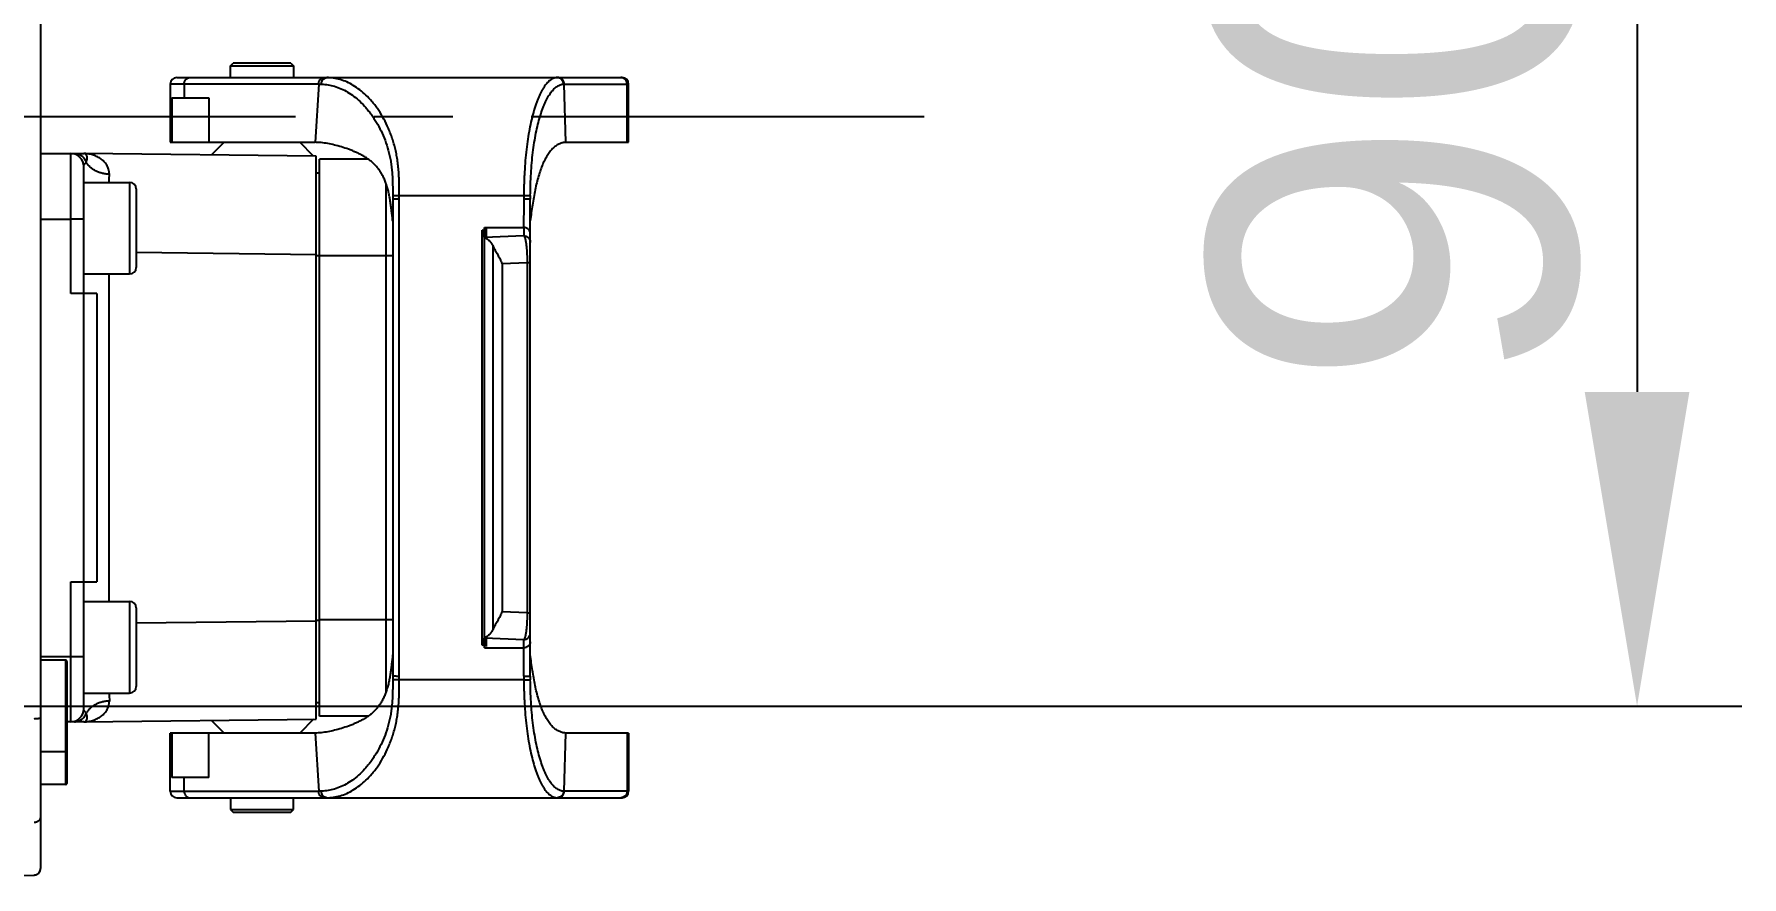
# Model space of a CAD drawing. Header units: millimetres. Extents: x 4086 to 8300, y 123 to 1549.
# Drawn here: x 7057.24 to 7089.84, y 443.49 to 459.58 of the extents above; entities that cross this region are included whole.
import ezdxf

# ---------------------------------------------------------------- set-up
doc = ezdxf.new("R2010")
doc.units = ezdxf.units.MM
doc.linetypes.add('CENTER', pattern=[0.6, 0.375, -0.075, 0.075, -0.075])
for name, color, linetype in [('中心线', 7, 'Continuous'), ('外形图', 7, 'Continuous'), ('尺寸标注', 7, 'Continuous')]:
    doc.layers.add(name, color=color, linetype=linetype)
doc.styles.add('思源黑', font='SourceHanSansCN-Normal.ttf')
doc.dimstyles.new('尺寸标注_1_4比例', dxfattribs={"dimtxt": 7, "dimasz": 6, "dimexe": 2, "dimexo": 1.5, "dimgap": 1, "dimtad": 1, "dimdec": 1, "dimlfac": 4, "dimdsep": 46, "dimtxsty": '思源黑', "dimcen": 0.09, "dimadec": 0, "dimazin": 0, "dimtp": 0.01, "dimtm": 0.01, "dimtfac": 1, "dimtdec": 1, "dimtofl": 0, "dimtmove": 0, "dimatfit": 3, "dimfxl": 1, "dimtolj": 1, "dimarcsym": 0})

# ---------------------------------------------------------------- blocks, each defined once
blk = doc.blocks.new('*D762')
at = {"layer": 'Defpoints', "color": 0}
for p in [(7055.112, 469.252), (7055.112, 446.747), (7087.838, 446.747)]:
    blk.add_point(p, dxfattribs=at)
at = {"layer": '尺寸标注', "color": 0, "lineweight": -2}
for p, q in [((7056.612, 469.252), (7089.838, 469.252)), ((7087.838, 463.252), (7087.838, 452.747)), ((7056.612, 446.747), (7089.838, 446.747))]:
    blk.add_line(p, q, dxfattribs=at)
at = {"layer": '尺寸标注', "color": 0}
for points in [[(7088.838, 463.252), (7086.838, 463.252), (7087.838, 469.252)], [(7086.838, 452.747), (7088.838, 452.747), (7087.838, 446.747)]]:
    blk.add_solid(points, dxfattribs=at)
at = {"layer": '尺寸标注', "color": 0, "insert": (7083.214, 457.999), "char_height": 7, "attachment_point": 5, "rotation": 90, "style": '思源黑'}
blk.add_mtext('\\A1;90', dxfattribs=at)

msp = doc.modelspace()

# ---------------------------------------------------------------- linework, layer by layer
at = {"layer": '中心线', "linetype": 'CENTER', "ltscale": 20}
msp.add_line((7074.229, 457.9978), (6904.8666, 457.9978), dxfattribs=at)
at = {"layer": '外形图'}
for p, q in [((7057.3621, 472.3471), (7057.3621, 443.6467)), ((7060.9871, 458.9718), (7061.0371, 459.0218)), ((7062.1371, 459.0218), (7061.0371, 459.0218)), ((7062.1371, 459.0218), (7062.1871, 458.9718)), ((7059.9621, 458.7468), (7068.4621, 458.7468)), ((7060.9871, 458.9718), (7062.1871, 458.9718)), ((7060.9871, 458.7468), (7060.9871, 458.9718)), ((7062.1871, 458.9718), (7062.1871, 458.7468)), ((7060.103, 458.6218), (7059.8371, 458.6218)), ((7059.8371, 458.6218), (7059.8371, 457.511)), ((7059.8671, 458.361), (7060.5733, 458.361)), ((7059.8671, 458.361), (7059.8671, 457.511)), ((7062.6712, 458.6217), (7060.103, 458.6218)), ((7060.103, 458.6218), (7060.103, 458.361)), ((7060.5733, 458.361), (7060.5733, 457.511)), ((7062.6712, 458.6217), (7062.601, 457.511)), ((7062.6712, 458.6217), (7062.7234, 458.6207)), ((7067.3443, 458.6213), (7067.3589, 458.6217)), ((7067.3589, 458.6217), (7068.558, 458.6217)), ((7067.3911, 457.511), (7067.3589, 458.6217)), ((7068.5871, 458.6218), (7068.558, 458.6218)), ((7068.558, 457.511), (7068.558, 458.6217)), ((7068.5871, 457.511), (7068.5871, 458.6218)), ((7059.8371, 457.511), (7062.601, 457.511)), ((7060.8646, 457.511), (7060.6229, 457.2693)), ((7062.5732, 457.2474), (7062.3095, 457.511)), ((7067.3911, 457.511), (7068.5871, 457.511)), ((7057.3621, 457.2968), (7058.1869, 457.2968)), ((7057.9371, 456.0466), (7057.9371, 457.2968)), ((7062.6246, 457.2468), (7058.1869, 457.2968)), ((7058.1871, 446.6968), (7058.1871, 457.0468)), ((7062.6246, 446.4968), (7062.6246, 457.2468)), ((7063.6163, 457.1905), (7062.6871, 457.1905)), ((7062.6871, 446.553), (7062.6871, 457.1905)), ((7058.1871, 456.7468), (7059.0621, 456.7468)), ((7059.0621, 456.7468), (7059.0621, 454.9968)), ((7062.6246, 456.928), (7062.6871, 456.928)), ((7063.9602, 447.0264), (7063.9602, 456.7172)), ((7059.1871, 456.6218), (7059.1871, 455.1218)), ((7064.0845, 456.4959), (7064.2096, 456.4968)), ((7064.0851, 456.4277), (7064.0851, 447.3159)), ((7064.2098, 456.4968), (7066.5858, 456.4968)), ((7064.2098, 447.3145), (7064.21, 456.4291)), ((7066.5858, 456.4968), (7066.7109, 456.4949)), ((7066.7101, 447.3161), (7066.7101, 456.4275)), ((7066.5851, 456.3516), (7066.5828, 455.8853)), ((7058.1871, 456.0468), (7057.9371, 456.0466)), ((7057.9371, 454.6218), (7057.9371, 456.0462)), ((7065.7892, 455.8327), (7065.8851, 455.8389)), ((7065.8851, 455.8254), (7065.7892, 455.8327)), ((7065.7892, 447.9108), (7065.7892, 455.8327)), ((7065.7892, 455.8192), (7065.8851, 455.8254)), ((7065.8851, 455.8119), (7065.7892, 455.8192)), ((7065.7892, 455.8058), (7065.8851, 455.8119)), ((7065.8851, 455.7985), (7065.7892, 455.8058)), ((7065.7892, 455.7923), (7065.8851, 455.7985)), ((7065.8851, 455.785), (7065.7892, 455.7923)), ((7065.7892, 455.7789), (7065.8851, 455.785)), ((7065.8851, 455.7716), (7065.7892, 455.7789)), ((7065.7892, 455.7654), (7065.8851, 455.7716)), ((7065.8851, 455.7581), (7065.7892, 455.7654)), ((7065.7892, 455.7519), (7065.8851, 455.7581)), ((7065.8851, 455.7446), (7065.7892, 455.7519)), ((7065.7892, 455.7385), (7065.8851, 455.7446)), ((7065.8851, 455.7312), (7065.7892, 455.7385)), ((7065.8351, 455.8853), (7066.5851, 455.8853)), ((7065.8351, 455.8357), (7065.8351, 455.8853)), ((7065.8851, 455.8389), (7065.8351, 455.8427)), ((7066.5851, 455.8853), (7066.5851, 455.7249)), ((7059.1871, 455.4109), (7062.6246, 455.3722)), ((7065.7892, 455.725), (7065.8851, 455.7312)), ((7065.8851, 455.7177), (7065.7892, 455.725)), ((7065.7892, 455.7116), (7065.8851, 455.7177)), ((7065.8851, 455.7043), (7065.7892, 455.7116)), ((7066.5851, 455.7249), (7065.8351, 455.6922)), ((7065.8351, 455.701), (7065.8851, 455.7043)), ((7065.8351, 448.0425), (7065.8351, 455.701)), ((7066.0011, 448.2207), (7066.0011, 455.5229)), ((7062.6246, 455.353), (7062.6871, 455.353)), ((7064.0851, 455.3405), (7062.6871, 455.3405)), ((7066.1733, 455.1966), (7066.6513, 455.2175)), ((7066.1733, 455.1966), (7066.1733, 448.547)), ((7066.6513, 455.2175), (7066.7101, 455.2175)), ((7066.6513, 455.2175), (7066.6513, 448.5261)), ((7058.1871, 454.9968), (7059.0621, 454.9968)), ((7058.674, 448.7468), (7058.674, 454.9968)), ((7058.4371, 454.6218), (7057.9371, 454.6218)), ((7058.4371, 454.6218), (7058.4371, 449.1218)), ((7057.9371, 449.1218), (7058.4371, 449.1218)), ((7057.9371, 446.4468), (7057.9371, 449.1218)), ((7058.1871, 448.7468), (7059.0621, 448.7468)), ((7059.0621, 448.7468), (7059.0621, 446.9968)), ((7059.1871, 448.6218), (7059.1871, 447.1218)), ((7062.6246, 448.3713), (7059.1871, 448.3326)), ((7062.6246, 448.3905), (7062.6871, 448.3905)), ((7062.6871, 448.403), (7064.0851, 448.403)), ((7066.6513, 448.5261), (7066.1733, 448.547)), ((7066.6513, 448.5261), (7066.7101, 448.5261)), ((7065.7892, 448.032), (7065.8851, 448.0393)), ((7065.8851, 448.0258), (7065.7892, 448.032)), ((7065.7892, 448.0185), (7065.8851, 448.0258)), ((7065.8851, 448.0124), (7065.7892, 448.0185)), ((7065.7892, 448.0051), (7065.8851, 448.0124)), ((7065.8851, 447.9989), (7065.7892, 448.0051)), ((7065.7892, 447.9916), (7065.8851, 447.9989)), ((7065.8851, 447.9854), (7065.7892, 447.9916)), ((7065.7892, 447.9781), (7065.8851, 447.9854)), ((7065.8851, 447.972), (7065.7892, 447.9781)), ((7065.7892, 447.9647), (7065.8851, 447.972)), ((7065.8851, 447.9585), (7065.7892, 447.9647)), ((7065.7892, 447.9512), (7065.8851, 447.9585)), ((7065.8851, 447.9451), (7065.7892, 447.9512)), ((7065.7892, 447.9378), (7065.8851, 447.9451)), ((7065.8851, 447.9316), (7065.7892, 447.9378)), ((7065.7892, 447.9243), (7065.8851, 447.9316)), ((7065.8851, 447.9181), (7065.7892, 447.9243)), ((7065.7892, 447.9108), (7065.8851, 447.9181)), ((7065.8351, 448.0514), (7066.5851, 448.0186)), ((7065.8851, 448.0393), (7065.8351, 448.0425)), ((7066.5851, 447.8582), (7066.5851, 448.0186)), ((7066.7101, 447.9748), (7066.7101, 447.9746)), ((7057.3621, 447.6969), (7058.1871, 447.6968)), ((7057.8371, 447.6218), (7057.3621, 447.6218)), ((7057.8371, 447.6218), (7057.8371, 445.2468)), ((7057.8621, 447.5968), (7057.8621, 445.2718)), ((7065.8851, 447.9047), (7065.7892, 447.9108)), ((7065.8351, 447.8582), (7065.8351, 447.9079)), ((7065.8351, 447.9009), (7065.8851, 447.9047)), ((7065.8351, 447.8582), (7066.5851, 447.8582)), ((7066.5851, 447.3161), (7066.5851, 447.8582)), ((7064.2098, 447.2468), (7064.2098, 447.3145)), ((7058.1871, 446.9968), (7059.0621, 446.9968)), ((7064.2096, 447.2468), (7064.0845, 447.2476)), ((7066.5855, 447.2468), (7064.2098, 447.2468)), ((7066.5858, 447.2468), (7066.7109, 447.2486)), ((7062.6246, 446.8155), (7062.6871, 446.8155)), ((7058.1869, 446.4468), (7057.8621, 446.4468)), ((7058.1869, 446.4468), (7062.6246, 446.4968)), ((7060.8646, 446.2326), (7060.6229, 446.4742)), ((7062.5732, 446.4962), (7062.3095, 446.2326)), ((7063.6162, 446.553), (7062.6871, 446.553)), ((7062.601, 446.2326), (7059.8371, 446.2326)), ((7059.8371, 445.1218), (7059.8371, 446.2326)), ((7059.8671, 446.2326), (7059.8671, 445.3826)), ((7060.5733, 445.3826), (7060.5733, 446.2326)), ((7062.601, 446.2326), (7062.6712, 445.1219)), ((7067.3589, 445.1218), (7067.3911, 446.2326)), ((7068.5871, 446.2326), (7067.3911, 446.2326)), ((7068.558, 446.2326), (7068.558, 445.1218)), ((7068.5871, 446.2326), (7068.5871, 445.1218)), ((7057.8371, 445.8718), (7057.3621, 445.8718)), ((7060.5733, 445.3826), (7059.8671, 445.3826)), ((7060.103, 445.1218), (7060.103, 445.3826)), ((7057.8371, 445.2468), (7057.3621, 445.2468)), ((7059.8371, 445.1218), (7060.103, 445.1218)), ((7059.9621, 444.9968), (7068.4621, 444.9968)), ((7060.9871, 444.9968), (7060.9871, 444.7718)), ((7062.1871, 444.7718), (7062.1871, 444.9968)), ((7062.7234, 445.1228), (7062.6712, 445.1219)), ((7067.3589, 445.1219), (7067.3443, 445.1222)), ((7068.558, 445.1218), (7067.3589, 445.1218)), ((7068.558, 445.1218), (7068.5871, 445.1218)), ((7060.9871, 444.7718), (7062.1871, 444.7718)), ((7060.9871, 444.7718), (7061.0371, 444.7218)), ((7061.0371, 444.7218), (7062.1371, 444.7218)), ((7062.1371, 444.7218), (7062.1871, 444.7718)), ((7055.2275, 443.4866), (7057.2393, 443.5217))]:
    msp.add_line(p, q, dxfattribs=at)
msp.add_lwpolyline([(7057.2393, 443.5217), (7057.2416, 443.5218), (7057.2441, 443.5219), (7057.2466, 443.522), (7057.2491, 443.5223), (7057.2516, 443.5225), (7057.2542, 443.5229), (7057.2567, 443.5232), (7057.2591, 443.5236), (7057.2616, 443.5241), (7057.2641, 443.5246), (7057.2666, 443.5252), (7057.269, 443.5258), (7057.2714, 443.5265), (7057.2739, 443.5272), (7057.2763, 443.528), (7057.2787, 443.5288), (7057.281, 443.5297), (7057.2834, 443.5306), (7057.2857, 443.5315), (7057.2881, 443.5325), (7057.2903, 443.5336), (7057.2926, 443.5347), (7057.2949, 443.5358), (7057.2971, 443.537), (7057.2993, 443.5383), (7057.3015, 443.5396), (7057.3036, 443.5409), (7057.3058, 443.5422), (7057.3079, 443.5437), (7057.3099, 443.5451), (7057.312, 443.5466), (7057.314, 443.5481), (7057.3159, 443.5497), (7057.3179, 443.5513), (7057.3198, 443.553), (7057.3217, 443.5547), (7057.3235, 443.5564), (7057.3253, 443.5582), (7057.3271, 443.56), (7057.3288, 443.5618), (7057.3305, 443.5637), (7057.3322, 443.5656), (7057.3338, 443.5675), (7057.3354, 443.5695), (7057.3369, 443.5715), (7057.3384, 443.5735), (7057.3399, 443.5756), (7057.3413, 443.5777), (7057.3427, 443.5798), (7057.344, 443.582), (7057.3453, 443.5841), (7057.3465, 443.5863), (7057.3477, 443.5886), (7057.3489, 443.5908), (7057.35, 443.5931), (7057.3511, 443.5954), (7057.3521, 443.5977), (7057.353, 443.6), (7057.354, 443.6024), (7057.3548, 443.6047), (7057.3557, 443.6071), (7057.3564, 443.6095), (7057.3572, 443.612), (7057.3578, 443.6144), (7057.3585, 443.6168), (7057.359, 443.6193), (7057.3596, 443.6218), (7057.36, 443.6243), (7057.3605, 443.6267), (7057.3608, 443.6292), (7057.3612, 443.6317), (7057.3615, 443.6343), (7057.3617, 443.6368), (7057.3619, 443.6393), (7057.362, 443.6418), (7057.362, 443.6443), (7057.3621, 443.6467)], dxfattribs=at)
for centre, radius, start, end in [((7059.9621, 458.6218), 0.125, 90, 180), ((7068.4621, 458.6218), 0.125, 0, 90), ((7057.9371, 457.0468), 0.25, 0, 90), ((7059.0621, 456.6218), 0.125, 0, 90), ((7081.3595, 456.6017), 17.2754, 180.35091, 180.57733), ((7094.7563, 456.0966), 28.0482, 179.18623, 179.32401), ((7059.0621, 455.1218), 0.125, 270, 0), ((7059.0621, 448.6218), 0.125, 0, 90), ((7057.8371, 447.5968), 0.025, 0, 90), ((7081.3053, 447.1422), 17.2211, 179.4221, 179.64923), ((7094.769, 447.6471), 28.0609, 180.67602, 180.81374), ((7132.1806, 447.2838), 73.5073, 180.223993, 180.343925), ((7059.0621, 447.1218), 0.125, 270, 0), ((7057.9371, 446.6968), 0.25, 270, 0), ((7057.8371, 445.8968), 0.025, 270, 0), ((7057.8371, 445.2718), 0.025, 270, 0), ((7059.9621, 445.1218), 0.125, 180, 270), ((7068.4621, 445.1218), 0.125, 270, 0), ((7057.2371, 443.6467), 0.1249, 270.99042, 359.98034)]:
    msp.add_arc(centre, radius, start, end, dxfattribs=at)
for points, knots in [([(7060.103, 458.6218), (7060.103, 458.6299), (7060.1043, 458.6462), (7060.1103, 458.6697), (7060.1201, 458.6914), (7060.1333, 458.7104), (7060.1494, 458.7262), (7060.1679, 458.7379), (7060.188, 458.7451), (7060.2021, 458.7468), (7060.209, 458.7468)], [0, 0, 0, 0, 0.1348672, 0.2683094, 0.3990774, 0.5262669, 0.6494659, 0.7688596, 0.885257, 1, 1, 1, 1]), ([(7062.6712, 458.6218), (7062.6712, 458.6299), (7062.6725, 458.6462), (7062.6786, 458.6697), (7062.6883, 458.6914), (7062.7015, 458.7104), (7062.7177, 458.7262), (7062.7361, 458.7379), (7062.7562, 458.7451), (7062.7703, 458.7468), (7062.7772, 458.7468)], [0, 0, 0, 0, 0.1348674, 0.2683097, 0.3990782, 0.5262679, 0.649466, 0.7688584, 0.8852551, 1, 1, 1, 1]), ([(7062.7234, 458.6208), (7062.7233, 458.6284), (7062.7244, 458.6441), (7062.7299, 458.6674), (7062.7395, 458.6899), (7062.753, 458.7101), (7062.7698, 458.7265), (7062.7887, 458.7384), (7062.8085, 458.7453), (7062.8218, 458.7468), (7062.8283, 458.7468)], [0, 0, 0, 0, 0.1263199, 0.2587102, 0.3940138, 0.5279955, 0.6572127, 0.7795914, 0.8937001, 1, 1, 1, 1]), ([(7064.2096, 456.4968), (7064.2098, 456.537), (7064.2097, 456.6172), (7064.2081, 456.7373), (7064.204, 456.8567), (7064.1966, 456.9749), (7064.1853, 457.0914), (7064.1695, 457.2058), (7064.1489, 457.3175), (7064.1234, 457.4261), (7064.0935, 457.5312), (7064.0596, 457.6325), (7064.0222, 457.73), (7063.9689, 457.8529), (7063.8955, 457.9963), (7063.8118, 458.1288), (7063.7408, 458.2256), (7063.6696, 458.3137), (7063.5429, 458.4488), (7063.3811, 458.5748), (7063.2099, 458.6645), (7063.0832, 458.7117), (7062.9559, 458.7403), (7062.8704, 458.7468), (7062.8283, 458.7468)], [0, 0, 0, 0, 0.0413724, 0.0826255, 0.1236417, 0.1643049, 0.2045057, 0.2441442, 0.2831349, 0.3214082, 0.3589071, 0.3955848, 0.4314051, 0.4663407, 0.5334871, 0.5970152, 0.6274423, 0.6569969, 0.7136161, 0.8178192, 0.8660658, 0.9121609, 0.9566149, 1, 1, 1, 1]), ([(7067.2246, 458.7468), (7067.2143, 458.7468), (7067.1934, 458.745), (7067.1622, 458.737), (7067.1313, 458.7237), (7067.1005, 458.7052), (7067.0701, 458.6817), (7067.04, 458.653), (7067.0104, 458.6193), (7066.9813, 458.5807), (7066.9527, 458.5372), (7066.9248, 458.4888), (7066.8976, 458.4357), (7066.8713, 458.3779), (7066.8458, 458.3155), (7066.8122, 458.2241), (7066.7731, 458.0992), (7066.7313, 457.9369), (7066.694, 457.7602), (7066.6615, 457.5705), (7066.6345, 457.3697), (7066.6136, 457.1597), (7066.6013, 456.9798), (7066.5942, 456.833), (7066.5903, 456.7214), (7066.5875, 456.6093), (7066.5863, 456.5343), (7066.5858, 456.4968)], [0, 0, 0, 0, 0.0126006, 0.0255663, 0.039189, 0.0537158, 0.0693462, 0.0862342, 0.1044946, 0.1242102, 0.1454383, 0.1682162, 0.1925647, 0.2184904, 0.2459883, 0.2750451, 0.337725, 0.4062346, 0.4801354, 0.5588773, 0.641814, 0.7282189, 0.8172958, 0.8625712, 0.9081894, 0.9540371, 1, 1, 1, 1]), ([(7067.3443, 458.6213), (7067.3443, 458.637), (7067.34, 458.6613), (7067.3255, 458.6904), (7067.3101, 458.7106), (7067.2909, 458.7268), (7067.2694, 458.7386), (7067.247, 458.7453), (7067.2319, 458.7468), (7067.2246, 458.7468)], [0, 0, 0, 0, 0.2439295, 0.3743818, 0.506421, 0.6372811, 0.7645379, 0.8857697, 1, 1, 1, 1]), ([(7067.3589, 458.6217), (7067.3589, 458.6299), (7067.3573, 458.6462), (7067.3505, 458.6698), (7067.3394, 458.6916), (7067.3244, 458.7106), (7067.3062, 458.7263), (7067.2853, 458.738), (7067.2627, 458.7452), (7067.247, 458.7468), (7067.2391, 458.7468)], [0, 0, 0, 0, 0.1276282, 0.2548618, 0.3813638, 0.506903, 0.6313903, 0.7548993, 0.8776549, 1, 1, 1, 1]), ([(7068.558, 458.6217), (7068.558, 458.6299), (7068.5565, 458.6463), (7068.5496, 458.6698), (7068.5385, 458.6916), (7068.5235, 458.7106), (7068.5051, 458.7263), (7068.4842, 458.738), (7068.4615, 458.7452), (7068.4457, 458.7468), (7068.4379, 458.7468)], [0, 0, 0, 0, 0.1274098, 0.2544578, 0.3808342, 0.5063274, 0.6308573, 0.7544906, 0.877433, 1, 1, 1, 1]), ([(7062.7234, 458.6208), (7062.7654, 458.6201), (7062.8503, 458.6125), (7062.9768, 458.5832), (7063.1024, 458.5361), (7063.2263, 458.4714), (7063.3476, 458.3894), (7063.4646, 458.2899), (7063.5559, 458.1937), (7063.6259, 458.1087), (7063.6774, 458.0403), (7063.7272, 457.968), (7063.7914, 457.8657), (7063.8653, 457.728), (7063.9414, 457.5502), (7063.9929, 457.3923), (7064.0259, 457.2602), (7064.0463, 457.1576), (7064.0617, 457.0524), (7064.0724, 456.9449), (7064.079, 456.8352), (7064.0825, 456.7236), (7064.0839, 456.6103), (7064.0843, 456.5342), (7064.0845, 456.4959)], [0, 0, 0, 0, 0.0452546, 0.0915305, 0.139417, 0.189394, 0.2418071, 0.2967782, 0.3544982, 0.3845071, 0.4152785, 0.4467798, 0.4789606, 0.5454003, 0.6149182, 0.6870762, 0.7240137, 0.7615337, 0.799683, 0.8384831, 0.8779369, 0.9180405, 0.9587554, 1, 1, 1, 1]), ([(7066.7109, 456.4949), (7066.7119, 456.5654), (7066.7148, 456.7056), (7066.7232, 456.9139), (7066.7377, 457.1177), (7066.7582, 457.3151), (7066.7849, 457.504), (7066.817, 457.6827), (7066.854, 457.8496), (7066.8953, 458.0029), (7066.9341, 458.1211), (7066.9674, 458.2075), (7066.9927, 458.2666), (7067.0189, 458.3214), (7067.0458, 458.3719), (7067.0736, 458.418), (7067.1019, 458.4596), (7067.1309, 458.4966), (7067.1604, 458.5289), (7067.1904, 458.5566), (7067.2207, 458.5795), (7067.2513, 458.5976), (7067.2821, 458.6108), (7067.3131, 458.619), (7067.334, 458.6211), (7067.3443, 458.6213)], [0, 0, 0, 0, 0.0908331, 0.1806201, 0.2686233, 0.354077, 0.4362329, 0.5144234, 0.5880065, 0.6563776, 0.7190144, 0.7481088, 0.7757044, 0.8017972, 0.8263846, 0.8494707, 0.87107, 0.891216, 0.9099685, 0.9274094, 0.9436465, 0.9588212, 0.9731144, 0.9867513, 1, 1, 1, 1]), ([(7064.0851, 456.011), (7064.0815, 456.0409), (7064.0745, 456.1005), (7064.0639, 456.1897), (7064.0528, 456.2782), (7064.0407, 456.3656), (7064.0267, 456.4515), (7064.0104, 456.5355), (7063.9911, 456.6171), (7063.9682, 456.6959), (7063.9413, 456.7715), (7063.9098, 456.8433), (7063.8739, 456.911), (7063.8336, 456.9745), (7063.7889, 457.0336), (7063.7399, 457.088), (7063.6866, 457.1377), (7063.6389, 457.1751), (7063.5989, 457.2028), (7063.5682, 457.2226), (7063.5369, 457.2414), (7063.4944, 457.2655), (7063.4403, 457.2935), (7063.3742, 457.3242), (7063.3072, 457.3524), (7063.2179, 457.3865), (7063.1064, 457.4236), (7062.9739, 457.4601), (7062.8452, 457.4881), (7062.7214, 457.5063), (7062.6404, 457.511), (7062.601, 457.511)], [0, 0, 0, 0, 0.03774, 0.0753465, 0.1126883, 0.1496369, 0.1860712, 0.2218821, 0.2569797, 0.2913016, 0.3248225, 0.3575633, 0.389579, 0.4209565, 0.4518246, 0.4823526, 0.5127345, 0.5431484, 0.558405, 0.5736926, 0.5889945, 0.6042973, 0.6348826, 0.6654015, 0.6957922, 0.7259833, 0.785457, 0.8431457, 0.8983315, 0.9505832, 1, 1, 1, 1]), ([(7067.3911, 457.511), (7067.3815, 457.511), (7067.3618, 457.5098), (7067.3322, 457.5046), (7067.302, 457.4962), (7067.2605, 457.4802), (7067.2084, 457.4516), (7067.1489, 457.4048), (7067.0925, 457.3448), (7067.04, 457.2719), (7066.9912, 457.1868), (7066.9461, 457.0899), (7066.9046, 456.9819), (7066.8666, 456.8639), (7066.8324, 456.7367), (7066.7909, 456.5531), (7066.7492, 456.3103), (7066.7231, 456.1121), (7066.7101, 456.011)], [0, 0, 0, 0, 0.0164525, 0.0335428, 0.0513861, 0.0700193, 0.1096071, 0.1524606, 0.1990478, 0.2500022, 0.3058173, 0.3667237, 0.4327013, 0.5035228, 0.5787943, 0.6579923, 0.8255154, 1, 1, 1, 1]), ([(7058.0068, 457.2968), (7058.0191, 457.2968), (7058.0438, 457.2948), (7058.08, 457.2859), (7058.1144, 457.2714), (7058.1463, 457.2516), (7058.1748, 457.227), (7058.1994, 457.1981), (7058.2194, 457.1656), (7058.2294, 457.1422), (7058.2335, 457.1301)], [0, 0, 0, 0, 0.123211, 0.2466511, 0.3705274, 0.4950037, 0.6201853, 0.7461107, 0.872748, 1, 1, 1, 1]), ([(7058.6746, 456.901), (7058.6748, 456.9174), (7058.6728, 456.9497), (7058.6626, 456.9962), (7058.6463, 457.0392), (7058.6249, 457.0785), (7058.5994, 457.1143), (7058.5704, 457.1466), (7058.5385, 457.1754), (7058.4931, 457.2094), (7058.4317, 457.2443), (7058.3529, 457.274), (7058.2708, 457.2921), (7058.215, 457.2965), (7058.187, 457.2968)], [0, 0, 0, 0, 0.071057, 0.13898, 0.204642, 0.2687197, 0.3316971, 0.3939627, 0.455738, 0.5170862, 0.6384648, 0.7589195, 0.8791733, 1, 1, 1, 1]), ([(7058.2336, 457.1301), (7058.2355, 457.1344), (7058.2388, 457.1428), (7058.243, 457.155), (7058.2461, 457.1662), (7058.2492, 457.1795), (7058.2517, 457.1946), (7058.2529, 457.2155), (7058.2505, 457.2377), (7058.2426, 457.2597), (7058.2313, 457.2761), (7058.2199, 457.286), (7058.2102, 457.2914), (7058.2027, 457.2944), (7058.195, 457.2963), (7058.1897, 457.2967), (7058.1871, 457.2968)], [0, 0, 0, 0, 0.0698357, 0.1328158, 0.1901374, 0.2425217, 0.335231, 0.4155288, 0.5508279, 0.6625354, 0.7575027, 0.8424054, 0.88273, 0.9220395, 0.9608266, 1, 1, 1, 1]), ([(7058.1871, 457.0468), (7058.1871, 457.0502), (7058.1877, 457.057), (7058.1901, 457.0673), (7058.1941, 457.0776), (7058.2014, 457.092), (7058.2143, 457.11), (7058.2267, 457.1234), (7058.2335, 457.1301)], [0, 0, 0, 0, 0.1030705, 0.2100558, 0.3227175, 0.4422852, 0.7046898, 1, 1, 1, 1]), ([(7058.6746, 456.901), (7058.6535, 456.9014), (7058.6105, 456.9044), (7058.546, 456.9157), (7058.4926, 456.9312), (7058.4508, 456.9475), (7058.4201, 456.9616), (7058.3906, 456.9775), (7058.3625, 456.9952), (7058.3359, 457.0145), (7058.3111, 457.0353), (7058.2883, 457.0574), (7058.2611, 457.0879), (7058.2437, 457.1129), (7058.2336, 457.1301)], [0, 0, 0, 0, 0.1222902, 0.2489486, 0.3783876, 0.4435552, 0.5086262, 0.57335, 0.6375106, 0.7009022, 0.7633197, 0.8245705, 0.8844888, 1, 1, 1, 1]), ([(7058.6738, 456.7471), (7058.6739, 456.7606), (7058.6741, 456.8119), (7058.6744, 456.8632), (7058.6746, 456.901)], [0, 0, 0, 0, 0.2632388, 1, 1, 1, 1]), ([(7064.21, 456.4291), (7064.2019, 456.429), (7064.186, 456.4288), (7064.1664, 456.4286), (7064.1514, 456.4285), (7064.1409, 456.4284), (7064.1311, 456.4283), (7064.1221, 456.4282), (7064.1139, 456.4281), (7064.1066, 456.428), (7064.1011, 456.428), (7064.0973, 456.4279), (7064.0948, 456.4279), (7064.0925, 456.4279), (7064.0906, 456.4279), (7064.089, 456.4278), (7064.0876, 456.4278), (7064.0867, 456.4278), (7064.0861, 456.4278), (7064.0857, 456.4277), (7064.0854, 456.4277), (7064.0852, 456.4277), (7064.0851, 456.4277), (7064.0851, 456.4277), (7064.0851, 456.4277)], [0, 0, 0, 0, 0.1947478, 0.3820273, 0.4706082, 0.5546722, 0.6334131, 0.7060756, 0.7719629, 0.8304432, 0.8809553, 0.9030686, 0.923015, 0.9407459, 0.9562196, 0.9693982, 0.9802512, 0.988752, 0.9921143, 0.9948818, 0.997053, 0.9986276, 0.9996065, 1, 1, 1, 1]), ([(7064.21, 456.4291), (7064.21, 456.4347), (7064.2099, 456.4488), (7064.2097, 456.4714), (7064.2097, 456.4883), (7064.2098, 456.4968)], [0, 0, 0, 0, 0.25, 0.6250002, 1, 1, 1, 1]), ([(7066.7101, 456.4274), (7066.7101, 456.4274), (7066.71, 456.4274), (7066.71, 456.4274), (7066.71, 456.4274), (7066.7099, 456.4274), (7066.7097, 456.4274), (7066.7094, 456.4274), (7066.7091, 456.4274), (7066.7087, 456.4274), (7066.7082, 456.4274), (7066.7074, 456.4274), (7066.7062, 456.4274), (7066.7046, 456.4274), (7066.7027, 456.4274), (7066.7005, 456.4274), (7066.698, 456.4274), (7066.6941, 456.4274), (7066.6887, 456.4274), (7066.6814, 456.4274), (7066.6732, 456.4274), (7066.6641, 456.4274), (7066.6543, 456.4274), (7066.6438, 456.4274), (7066.6288, 456.4274), (7066.6092, 456.4274), (7066.5933, 456.4274), (7066.5851, 456.4274)], [0, 0, 0, 0, 0.0000753, 0.0003013, 0.0006778, 0.0012046, 0.0027093, 0.0048146, 0.0075196, 0.0108222, 0.0147204, 0.019212, 0.0299647, 0.0430535, 0.0584479, 0.0761099, 0.0959978, 0.1180629, 0.1685089, 0.2269622, 0.2928604, 0.3655693, 0.4443891, 0.5285613, 0.6172757, 0.8048811, 1, 1, 1, 1]), ([(7066.5855, 456.4274), (7066.5854, 456.4211), (7066.5852, 456.4053), (7066.5852, 456.38), (7066.5851, 456.3611), (7066.5851, 456.3516)], [0, 0, 0, 0, 0.2500004, 0.6249999, 1, 1, 1, 1]), ([(7066.5858, 456.4968), (7066.5858, 456.491), (7066.5857, 456.4766), (7066.5854, 456.4534), (7066.5854, 456.4361), (7066.5855, 456.4274)], [0, 0, 0, 0, 0.25, 0.6250006, 1, 1, 1, 1]), ([(7057.3621, 456.0459), (7057.4579, 456.046), (7057.6496, 456.0462), (7057.8412, 456.0462), (7057.9371, 456.0462)], [0, 0, 0, 0, 0.5, 1, 1, 1, 1]), ([(7066.7101, 455.7688), (7066.7101, 455.7755), (7066.7088, 455.7891), (7066.7031, 455.8091), (7066.6934, 455.8283), (7066.6794, 455.8463), (7066.6611, 455.8623), (7066.6425, 455.8729), (7066.6256, 455.8793), (7066.6142, 455.8823), (7066.6047, 455.8839), (7066.5975, 455.8848), (7066.5902, 455.8853), (7066.5852, 455.8853), (7066.5828, 455.8853)], [0, 0, 0, 0, 0.1050824, 0.2121053, 0.3230972, 0.4402149, 0.5656654, 0.701244, 0.7730845, 0.8472548, 0.8850531, 0.9231945, 0.9615476, 1, 1, 1, 1]), ([(7065.835, 455.6886), (7065.839, 455.6877), (7065.847, 455.6854), (7065.8588, 455.6809), (7065.8705, 455.6756), (7065.882, 455.6693), (7065.8934, 455.662), (7065.9085, 455.6508), (7065.9269, 455.6343), (7065.9476, 455.6113), (7065.9742, 455.575), (7065.991, 455.5444), (7066.0011, 455.5229)], [0, 0, 0, 0, 0.0509361, 0.1028231, 0.1557116, 0.2099255, 0.2656524, 0.3229878, 0.4429141, 0.5704292, 0.7058442, 1, 1, 1, 1]), ([(7066.0011, 455.5229), (7066.0039, 455.5168), (7066.0101, 455.5043), (7066.0235, 455.4789), (7066.0418, 455.4463), (7066.0647, 455.4063), (7066.088, 455.3653), (7066.111, 455.3237), (7066.1405, 455.2679), (7066.1609, 455.2253), (7066.1733, 455.1966)], [0, 0, 0, 0, 0.0550174, 0.1126137, 0.2334373, 0.3590972, 0.4872999, 0.6164733, 0.745506, 1, 1, 1, 1]), ([(7066.5851, 455.7249), (7066.5927, 455.7249), (7066.6084, 455.7235), (7066.6317, 455.7168), (7066.6541, 455.7052), (7066.6741, 455.689), (7066.6903, 455.6691), (7066.7019, 455.6467), (7066.7086, 455.6235), (7066.7101, 455.6078), (7066.7101, 455.6002)], [0, 0, 0, 0, 0.1166557, 0.2402786, 0.3689986, 0.5003906, 0.631717, 0.760256, 0.8836237, 1, 1, 1, 1]), ([(7066.5851, 455.7249), (7066.5861, 455.7243), (7066.5882, 455.7227), (7066.5911, 455.7195), (7066.594, 455.7154), (7066.5981, 455.7081), (7066.603, 455.6965), (7066.6074, 455.6832), (7066.6109, 455.6707), (7066.6147, 455.6559), (7066.6192, 455.6349), (7066.6242, 455.6071), (7066.629, 455.5755), (7066.6335, 455.5405), (7066.6392, 455.487), (7066.645, 455.4131), (7066.6496, 455.3179), (7066.651, 455.2516), (7066.6513, 455.2175)], [0, 0, 0, 0, 0.0070103, 0.0152755, 0.0249838, 0.0362468, 0.0636706, 0.0978495, 0.1175104, 0.1388917, 0.1868186, 0.2416257, 0.3032844, 0.3717547, 0.4469075, 0.6149982, 0.8021384, 1, 1, 1, 1]), ([(7066.1733, 448.547), (7066.1609, 448.5182), (7066.1405, 448.4756), (7066.111, 448.4198), (7066.088, 448.3782), (7066.0647, 448.3373), (7066.0418, 448.2973), (7066.0235, 448.2646), (7066.0101, 448.2392), (7066.0039, 448.2268), (7066.0011, 448.2207)], [0, 0, 0, 0, 0.254494, 0.3835267, 0.5127001, 0.6409028, 0.7665627, 0.8873863, 0.9449826, 1, 1, 1, 1]), ([(7066.6513, 448.5261), (7066.651, 448.492), (7066.6496, 448.4257), (7066.645, 448.3304), (7066.6392, 448.2565), (7066.6335, 448.2031), (7066.629, 448.168), (7066.6242, 448.1365), (7066.6192, 448.1086), (7066.6147, 448.0877), (7066.6109, 448.0728), (7066.6074, 448.0603), (7066.603, 448.047), (7066.5981, 448.0355), (7066.594, 448.0282), (7066.5911, 448.024), (7066.5882, 448.0208), (7066.5861, 448.0192), (7066.5851, 448.0186)], [0, 0, 0, 0, 0.1978616, 0.3850018, 0.5530925, 0.6282453, 0.6967156, 0.7583743, 0.8131814, 0.8611083, 0.8824896, 0.9021505, 0.9363294, 0.9637532, 0.9750162, 0.9847245, 0.9929897, 1, 1, 1, 1]), ([(7066.0011, 448.2207), (7065.991, 448.1991), (7065.9742, 448.1686), (7065.9476, 448.1323), (7065.9269, 448.1092), (7065.9085, 448.0928), (7065.8934, 448.0816), (7065.882, 448.0742), (7065.8705, 448.0679), (7065.8588, 448.0626), (7065.847, 448.0582), (7065.839, 448.0559), (7065.835, 448.0549)], [0, 0, 0, 0, 0.2941553, 0.4295699, 0.5570849, 0.6770111, 0.734346, 0.790073, 0.8442871, 0.8971739, 0.949062, 1, 1, 1, 1]), ([(7066.5851, 448.0186), (7066.5927, 448.0186), (7066.6084, 448.0201), (7066.6317, 448.0267), (7066.6541, 448.0383), (7066.6741, 448.0545), (7066.6903, 448.0744), (7066.7019, 448.0968), (7066.7086, 448.12), (7066.7101, 448.1357), (7066.7101, 448.1433)], [0, 0, 0, 0, 0.1166557, 0.2402786, 0.3689986, 0.5003906, 0.631717, 0.760256, 0.8836237, 1, 1, 1, 1]), ([(7066.7101, 447.9746), (7066.7101, 447.9712), (7066.7097, 447.9646), (7066.7083, 447.9547), (7066.706, 447.9448), (7066.7016, 447.9317), (7066.6936, 447.9157), (7066.68, 447.8978), (7066.662, 447.8819), (7066.6438, 447.8713), (7066.6272, 447.8648), (7066.609, 447.8598), (7066.5947, 447.8582), (7066.5851, 447.8582)], [0, 0, 0, 0, 0.05258, 0.1054164, 0.1587133, 0.2127493, 0.3238833, 0.4410415, 0.5663882, 0.7017198, 0.7734137, 0.8474697, 1, 1, 1, 1]), ([(7064.0851, 447.7326), (7064.0815, 447.7027), (7064.0745, 447.6431), (7064.0639, 447.5539), (7064.0528, 447.4654), (7064.0407, 447.378), (7064.0267, 447.2921), (7064.0104, 447.2081), (7063.9911, 447.1264), (7063.9682, 447.0476), (7063.9413, 446.9721), (7063.9098, 446.9003), (7063.8739, 446.8325), (7063.8336, 446.769), (7063.7889, 446.71), (7063.7399, 446.6555), (7063.6866, 446.6058), (7063.6389, 446.5684), (7063.5989, 446.5407), (7063.5682, 446.521), (7063.5369, 446.5021), (7063.4944, 446.4781), (7063.4403, 446.4501), (7063.3742, 446.4193), (7063.3072, 446.3912), (7063.2179, 446.357), (7063.1064, 446.3199), (7062.9739, 446.2834), (7062.8452, 446.2555), (7062.7214, 446.2372), (7062.6404, 446.2326), (7062.601, 446.2326)], [0, 0, 0, 0, 0.0377401, 0.0753466, 0.1126884, 0.149637, 0.1860713, 0.2218822, 0.2569798, 0.2913017, 0.3248226, 0.3575634, 0.3895791, 0.4209565, 0.4518246, 0.4823526, 0.5127345, 0.5431484, 0.558405, 0.5736926, 0.5889946, 0.6042975, 0.6348827, 0.6654016, 0.6957923, 0.7259833, 0.785457, 0.8431457, 0.8983315, 0.9505832, 1, 1, 1, 1]), ([(7067.3911, 446.2326), (7067.3815, 446.2326), (7067.3618, 446.2338), (7067.3322, 446.2389), (7067.302, 446.2474), (7067.2605, 446.2633), (7067.2084, 446.2919), (7067.1489, 446.3387), (7067.0925, 446.3988), (7067.04, 446.4716), (7066.9912, 446.5568), (7066.9461, 446.6537), (7066.9046, 446.7616), (7066.8666, 446.8796), (7066.8324, 447.0068), (7066.7909, 447.1905), (7066.7492, 447.4332), (7066.7231, 447.6314), (7066.7101, 447.7326)], [0, 0, 0, 0, 0.0164525, 0.0335428, 0.0513861, 0.0700193, 0.1096071, 0.1524606, 0.1990477, 0.2500022, 0.3058173, 0.3667237, 0.4327013, 0.5035228, 0.5787943, 0.6579923, 0.8255153, 1, 1, 1, 1]), ([(7064.21, 447.3145), (7064.2019, 447.3146), (7064.186, 447.3147), (7064.1664, 447.3149), (7064.1514, 447.3151), (7064.1409, 447.3152), (7064.1311, 447.3153), (7064.1221, 447.3154), (7064.1139, 447.3155), (7064.1066, 447.3155), (7064.1011, 447.3156), (7064.0973, 447.3156), (7064.0948, 447.3157), (7064.0925, 447.3157), (7064.0906, 447.3157), (7064.089, 447.3157), (7064.0876, 447.3158), (7064.0867, 447.3158), (7064.0861, 447.3158), (7064.0857, 447.3158), (7064.0854, 447.3158), (7064.0852, 447.3158), (7064.0851, 447.3159), (7064.0851, 447.3159), (7064.0851, 447.3159)], [0, 0, 0, 0, 0.1947518, 0.3820352, 0.470618, 0.5546837, 0.6334263, 0.7060905, 0.7719793, 0.8304609, 0.8809742, 0.9030881, 0.9230349, 0.9407661, 0.9562401, 0.9694187, 0.9802714, 0.9887714, 0.9921331, 0.9948997, 0.9970696, 0.9986419, 0.9996171, 1, 1, 1, 1]), ([(7066.5851, 447.3162), (7066.5932, 447.3162), (7066.6091, 447.3162), (7066.6287, 447.3162), (7066.6437, 447.3162), (7066.6542, 447.3162), (7066.664, 447.3162), (7066.673, 447.3162), (7066.6812, 447.3162), (7066.6885, 447.3162), (7066.694, 447.3162), (7066.6978, 447.3162), (7066.7003, 447.3162), (7066.7025, 447.3162), (7066.7045, 447.3162), (7066.7061, 447.3162), (7066.7075, 447.3162), (7066.7084, 447.3162), (7066.709, 447.3161), (7066.7094, 447.3161), (7066.7097, 447.3161), (7066.7099, 447.3161), (7066.71, 447.3161), (7066.7101, 447.3161), (7066.7101, 447.3161)], [0, 0, 0, 0, 0.1946731, 0.3818962, 0.4704562, 0.5545043, 0.6332345, 0.7058917, 0.771779, 0.8302648, 0.8807879, 0.9029088, 0.922864, 0.9406048, 0.9560895, 0.9692801, 0.9801458, 0.9886596, 0.9920285, 0.9948029, 0.9969822, 0.9985677, 0.9995643, 1, 1, 1, 1]), ([(7066.5851, 447.3161), (7066.5851, 447.3103), (7066.5852, 447.2959), (7066.5855, 447.2728), (7066.5855, 447.2554), (7066.5855, 447.2468)], [0, 0, 0, 0, 0.25, 0.6250006, 1, 1, 1, 1]), ([(7064.0845, 447.2476), (7064.0843, 447.2093), (7064.0839, 447.1332), (7064.0825, 447.0199), (7064.079, 446.9083), (7064.0724, 446.7986), (7064.0617, 446.6911), (7064.0463, 446.5859), (7064.0259, 446.4833), (7063.9929, 446.3513), (7063.9414, 446.1934), (7063.8653, 446.0156), (7063.7914, 445.8778), (7063.7272, 445.7755), (7063.6774, 445.7033), (7063.6259, 445.6348), (7063.5559, 445.5499), (7063.4646, 445.4536), (7063.3476, 445.3541), (7063.2263, 445.2721), (7063.1024, 445.2074), (7062.9768, 445.1603), (7062.8503, 445.131), (7062.7654, 445.1235), (7062.7234, 445.1228)], [0, 0, 0, 0, 0.0412446, 0.0819595, 0.1220631, 0.1615169, 0.2003171, 0.2384663, 0.2759864, 0.3129239, 0.3850819, 0.4545998, 0.5210395, 0.5532202, 0.5847216, 0.6154929, 0.6455019, 0.7032218, 0.758193, 0.8106061, 0.860583, 0.9084695, 0.9547454, 1, 1, 1, 1]), ([(7062.8283, 444.9968), (7062.8704, 444.9968), (7062.9559, 445.0033), (7063.0832, 445.0318), (7063.2099, 445.079), (7063.3811, 445.1687), (7063.5429, 445.2947), (7063.6696, 445.4298), (7063.7408, 445.5179), (7063.8118, 445.6147), (7063.8955, 445.7472), (7063.9689, 445.8906), (7064.0222, 446.0135), (7064.0596, 446.111), (7064.0935, 446.2124), (7064.1234, 446.3175), (7064.1489, 446.4261), (7064.1695, 446.5378), (7064.1853, 446.6521), (7064.1966, 446.7687), (7064.204, 446.8869), (7064.2081, 447.0062), (7064.2097, 447.1263), (7064.2098, 447.2066), (7064.2096, 447.2468)], [0, 0, 0, 0, 0.043385, 0.087839, 0.1339342, 0.1821808, 0.2863839, 0.3430031, 0.3725576, 0.4029848, 0.4665129, 0.5336593, 0.5685949, 0.6044152, 0.6410929, 0.6785918, 0.7168651, 0.7558558, 0.7954943, 0.8356951, 0.8763583, 0.9173745, 0.9586276, 1, 1, 1, 1]), ([(7066.5858, 447.2468), (7066.5863, 447.2092), (7066.5875, 447.1343), (7066.5903, 447.0221), (7066.5942, 446.9105), (7066.6013, 446.7637), (7066.6136, 446.5838), (7066.6345, 446.3738), (7066.6615, 446.173), (7066.694, 445.9834), (7066.7313, 445.8066), (7066.7731, 445.6444), (7066.8122, 445.5194), (7066.8458, 445.428), (7066.8713, 445.3657), (7066.8976, 445.3079), (7066.9248, 445.2547), (7066.9527, 445.2064), (7066.9813, 445.1628), (7067.0104, 445.1242), (7067.04, 445.0905), (7067.0701, 445.0619), (7067.1005, 445.0383), (7067.1313, 445.0199), (7067.1622, 445.0066), (7067.1934, 444.9986), (7067.2143, 444.9968), (7067.2246, 444.9968)], [0, 0, 0, 0, 0.0459629, 0.0918106, 0.1374288, 0.1827042, 0.2717811, 0.358186, 0.4411227, 0.5198646, 0.5937654, 0.662275, 0.7249549, 0.7540117, 0.7815096, 0.8074353, 0.8317838, 0.8545617, 0.8757898, 0.8955054, 0.9137658, 0.9306538, 0.9462842, 0.960811, 0.9744337, 0.9873994, 1, 1, 1, 1]), ([(7067.3443, 445.1222), (7067.334, 445.1224), (7067.3131, 445.1245), (7067.2821, 445.1328), (7067.2513, 445.146), (7067.2207, 445.1641), (7067.1904, 445.187), (7067.1604, 445.2146), (7067.1309, 445.2469), (7067.1019, 445.2839), (7067.0736, 445.3255), (7067.0458, 445.3716), (7067.0189, 445.4221), (7066.9927, 445.477), (7066.9674, 445.536), (7066.9341, 445.6225), (7066.8953, 445.7406), (7066.854, 445.894), (7066.817, 446.0608), (7066.7849, 446.2395), (7066.7582, 446.4285), (7066.7377, 446.6258), (7066.7232, 446.8296), (7066.7148, 447.038), (7066.7119, 447.1781), (7066.7109, 447.2486)], [0, 0, 0, 0, 0.0132487, 0.0268856, 0.0411788, 0.0563535, 0.0725906, 0.0900315, 0.108784, 0.12893, 0.1505293, 0.1736154, 0.1982028, 0.2242956, 0.2518912, 0.2809856, 0.3436223, 0.4119935, 0.4855766, 0.5637671, 0.645923, 0.7313767, 0.8193799, 0.9091669, 1, 1, 1, 1]), ([(7058.0068, 446.4468), (7058.0191, 446.4468), (7058.0438, 446.4488), (7058.08, 446.4576), (7058.1144, 446.4721), (7058.1463, 446.4919), (7058.1748, 446.5166), (7058.2077, 446.5551), (7058.2254, 446.5895), (7058.2335, 446.6134)], [0, 0, 0, 0, 0.1232997, 0.246827, 0.3707946, 0.4953571, 0.6206309, 0.7466444, 1, 1, 1, 1]), ([(7058.187, 446.4468), (7058.2151, 446.4471), (7058.271, 446.4515), (7058.3531, 446.4696), (7058.4319, 446.4993), (7058.4932, 446.5342), (7058.5386, 446.5682), (7058.5705, 446.5971), (7058.5995, 446.6293), (7058.625, 446.6651), (7058.6463, 446.7044), (7058.6626, 446.7474), (7058.6728, 446.7939), (7058.6748, 446.8261), (7058.6746, 446.8426)], [0, 0, 0, 0, 0.1212119, 0.2414136, 0.3617941, 0.4831265, 0.5444556, 0.6062073, 0.6684465, 0.7313959, 0.7954451, 0.8610788, 0.9289733, 1, 1, 1, 1]), ([(7058.2335, 446.6134), (7058.2267, 446.6202), (7058.2143, 446.6335), (7058.2014, 446.6516), (7058.1941, 446.6659), (7058.1901, 446.6762), (7058.1877, 446.6865), (7058.1871, 446.6933), (7058.1871, 446.6967)], [0, 0, 0, 0, 0.2953102, 0.5577149, 0.6772826, 0.7899443, 0.8969295, 1, 1, 1, 1]), ([(7058.1871, 446.4468), (7058.1897, 446.4468), (7058.195, 446.4473), (7058.2027, 446.4491), (7058.2102, 446.4521), (7058.2199, 446.4576), (7058.2313, 446.4674), (7058.2426, 446.4839), (7058.2505, 446.5059), (7058.2535, 446.5344), (7058.2505, 446.5588), (7058.2462, 446.5775), (7058.243, 446.5887), (7058.2389, 446.6009), (7058.2355, 446.6091), (7058.2336, 446.6134)], [0, 0, 0, 0, 0.0391886, 0.0779998, 0.1173234, 0.1576434, 0.2425179, 0.3375446, 0.4491758, 0.5843545, 0.7578202, 0.8103167, 0.8676378, 0.9304875, 1, 1, 1, 1]), ([(7058.6746, 446.8426), (7058.6535, 446.8422), (7058.6105, 446.8391), (7058.546, 446.8279), (7058.4818, 446.8092), (7058.4301, 446.7872), (7058.3907, 446.7659), (7058.3625, 446.7483), (7058.3359, 446.7291), (7058.3111, 446.7083), (7058.2884, 446.6862), (7058.2613, 446.6556), (7058.2437, 446.6306), (7058.2336, 446.6134)], [0, 0, 0, 0, 0.1223674, 0.2490844, 0.3783811, 0.5085996, 0.5733883, 0.637576, 0.7009218, 0.7632323, 0.824399, 0.8843314, 1, 1, 1, 1]), ([(7057.3621, 446.5264), (7057.3621, 446.5255), (7057.3616, 446.5236), (7057.3596, 446.521), (7057.3566, 446.5186), (7057.3525, 446.5163), (7057.3474, 446.514), (7057.3412, 446.5119), (7057.334, 446.5098), (7057.3228, 446.5072), (7057.3068, 446.5045), (7057.2858, 446.5022), (7057.263, 446.5007), (7057.2473, 446.5003), (7057.2393, 446.5003)], [0, 0, 0, 0, 0.0200292, 0.043654, 0.0730838, 0.1093273, 0.152729, 0.2032767, 0.2607433, 0.3247564, 0.4703899, 0.6354085, 0.8140644, 1, 1, 1, 1]), ([(7060.103, 445.1218), (7060.103, 445.1136), (7060.1043, 445.0974), (7060.1103, 445.0739), (7060.1201, 445.0522), (7060.1333, 445.0331), (7060.1494, 445.0174), (7060.1679, 445.0057), (7060.188, 444.9984), (7060.2021, 444.9968), (7060.209, 444.9968)], [0, 0, 0, 0, 0.1348672, 0.2683093, 0.3990774, 0.5262668, 0.6494658, 0.7688595, 0.8852569, 1, 1, 1, 1]), ([(7062.7772, 444.9968), (7062.7703, 444.9968), (7062.7562, 444.9984), (7062.7361, 445.0057), (7062.7176, 445.0174), (7062.7015, 445.0331), (7062.6883, 445.0522), (7062.6785, 445.0739), (7062.6725, 445.0974), (7062.6712, 445.1137), (7062.6712, 445.1218)], [0, 0, 0, 0, 0.114742, 0.2311371, 0.3505292, 0.4737282, 0.6009196, 0.7316898, 0.8651331, 1, 1, 1, 1]), ([(7062.8283, 444.9968), (7062.8218, 444.9968), (7062.8085, 444.9983), (7062.7887, 445.0051), (7062.7698, 445.017), (7062.753, 445.0334), (7062.7395, 445.0537), (7062.7299, 445.0761), (7062.7244, 445.0995), (7062.7233, 445.1151), (7062.7234, 445.1228)], [0, 0, 0, 0, 0.1062999, 0.2204085, 0.342787, 0.472004, 0.6059856, 0.7412892, 0.8736797, 1, 1, 1, 1]), ([(7067.3443, 445.1222), (7067.3443, 445.1066), (7067.34, 445.0823), (7067.3255, 445.0531), (7067.3101, 445.033), (7067.2908, 445.0167), (7067.2694, 445.005), (7067.247, 444.9982), (7067.2319, 444.9968), (7067.2246, 444.9968)], [0, 0, 0, 0, 0.2439339, 0.3743866, 0.5064252, 0.6372843, 0.7645398, 0.8857704, 1, 1, 1, 1]), ([(7067.2391, 444.9968), (7067.247, 444.9968), (7067.2627, 444.9984), (7067.2853, 445.0056), (7067.3062, 445.0172), (7067.3244, 445.0329), (7067.3394, 445.052), (7067.3505, 445.0737), (7067.3573, 445.0973), (7067.3589, 445.1136), (7067.3589, 445.1218)], [0, 0, 0, 0, 0.1223457, 0.2451016, 0.3686107, 0.4930978, 0.6186365, 0.7451382, 0.8723715, 1, 1, 1, 1]), ([(7068.558, 445.1218), (7068.558, 445.1136), (7068.5565, 445.0973), (7068.5496, 445.0737), (7068.5385, 445.052), (7068.5235, 445.0329), (7068.5051, 445.0172), (7068.4842, 445.0056), (7068.4615, 444.9984), (7068.4457, 444.9968), (7068.4379, 444.9968)], [0, 0, 0, 0, 0.1274098, 0.2544578, 0.3808342, 0.5063274, 0.6308573, 0.7544906, 0.877433, 1, 1, 1, 1]), ([(7057.3621, 444.6466), (7057.3621, 444.6385), (7057.3605, 444.6223), (7057.3535, 444.599), (7057.3421, 444.5774), (7057.3268, 444.5585), (7057.3081, 444.5428), (7057.2867, 444.5311), (7057.2635, 444.5237), (7057.2473, 444.5218), (7057.2393, 444.5217)], [0, 0, 0, 0, 0.1249567, 0.2499195, 0.3748946, 0.4998856, 0.624894, 0.7499185, 0.8749554, 1, 1, 1, 1])]:
    msp.add_open_spline(points, degree=3, knots=knots, dxfattribs=at)
msp.add_open_spline([(7060.103, 445.1218), (7060.9591, 445.1218), (7061.8151, 445.1218), (7062.6712, 445.1219)], degree=3, dxfattribs=at)

# ---------------------------------------------------------------- dimensions: what is measured, and where the dimension line sits
at = {"layer": '尺寸标注'}
dim = msp.add_linear_dim(base=(7087.8384, 446.7468), p1=(7055.1123, 469.2519), p2=(7055.1121, 446.7468), angle=90, dimstyle='尺寸标注_1_4比例', dxfattribs=at)
dim.commit()
dim.dimension.update_dxf_attribs({"geometry": '*D762', "text_midpoint": (7083.2141, 457.9993)})

doc.saveas('drawing.dxf')
